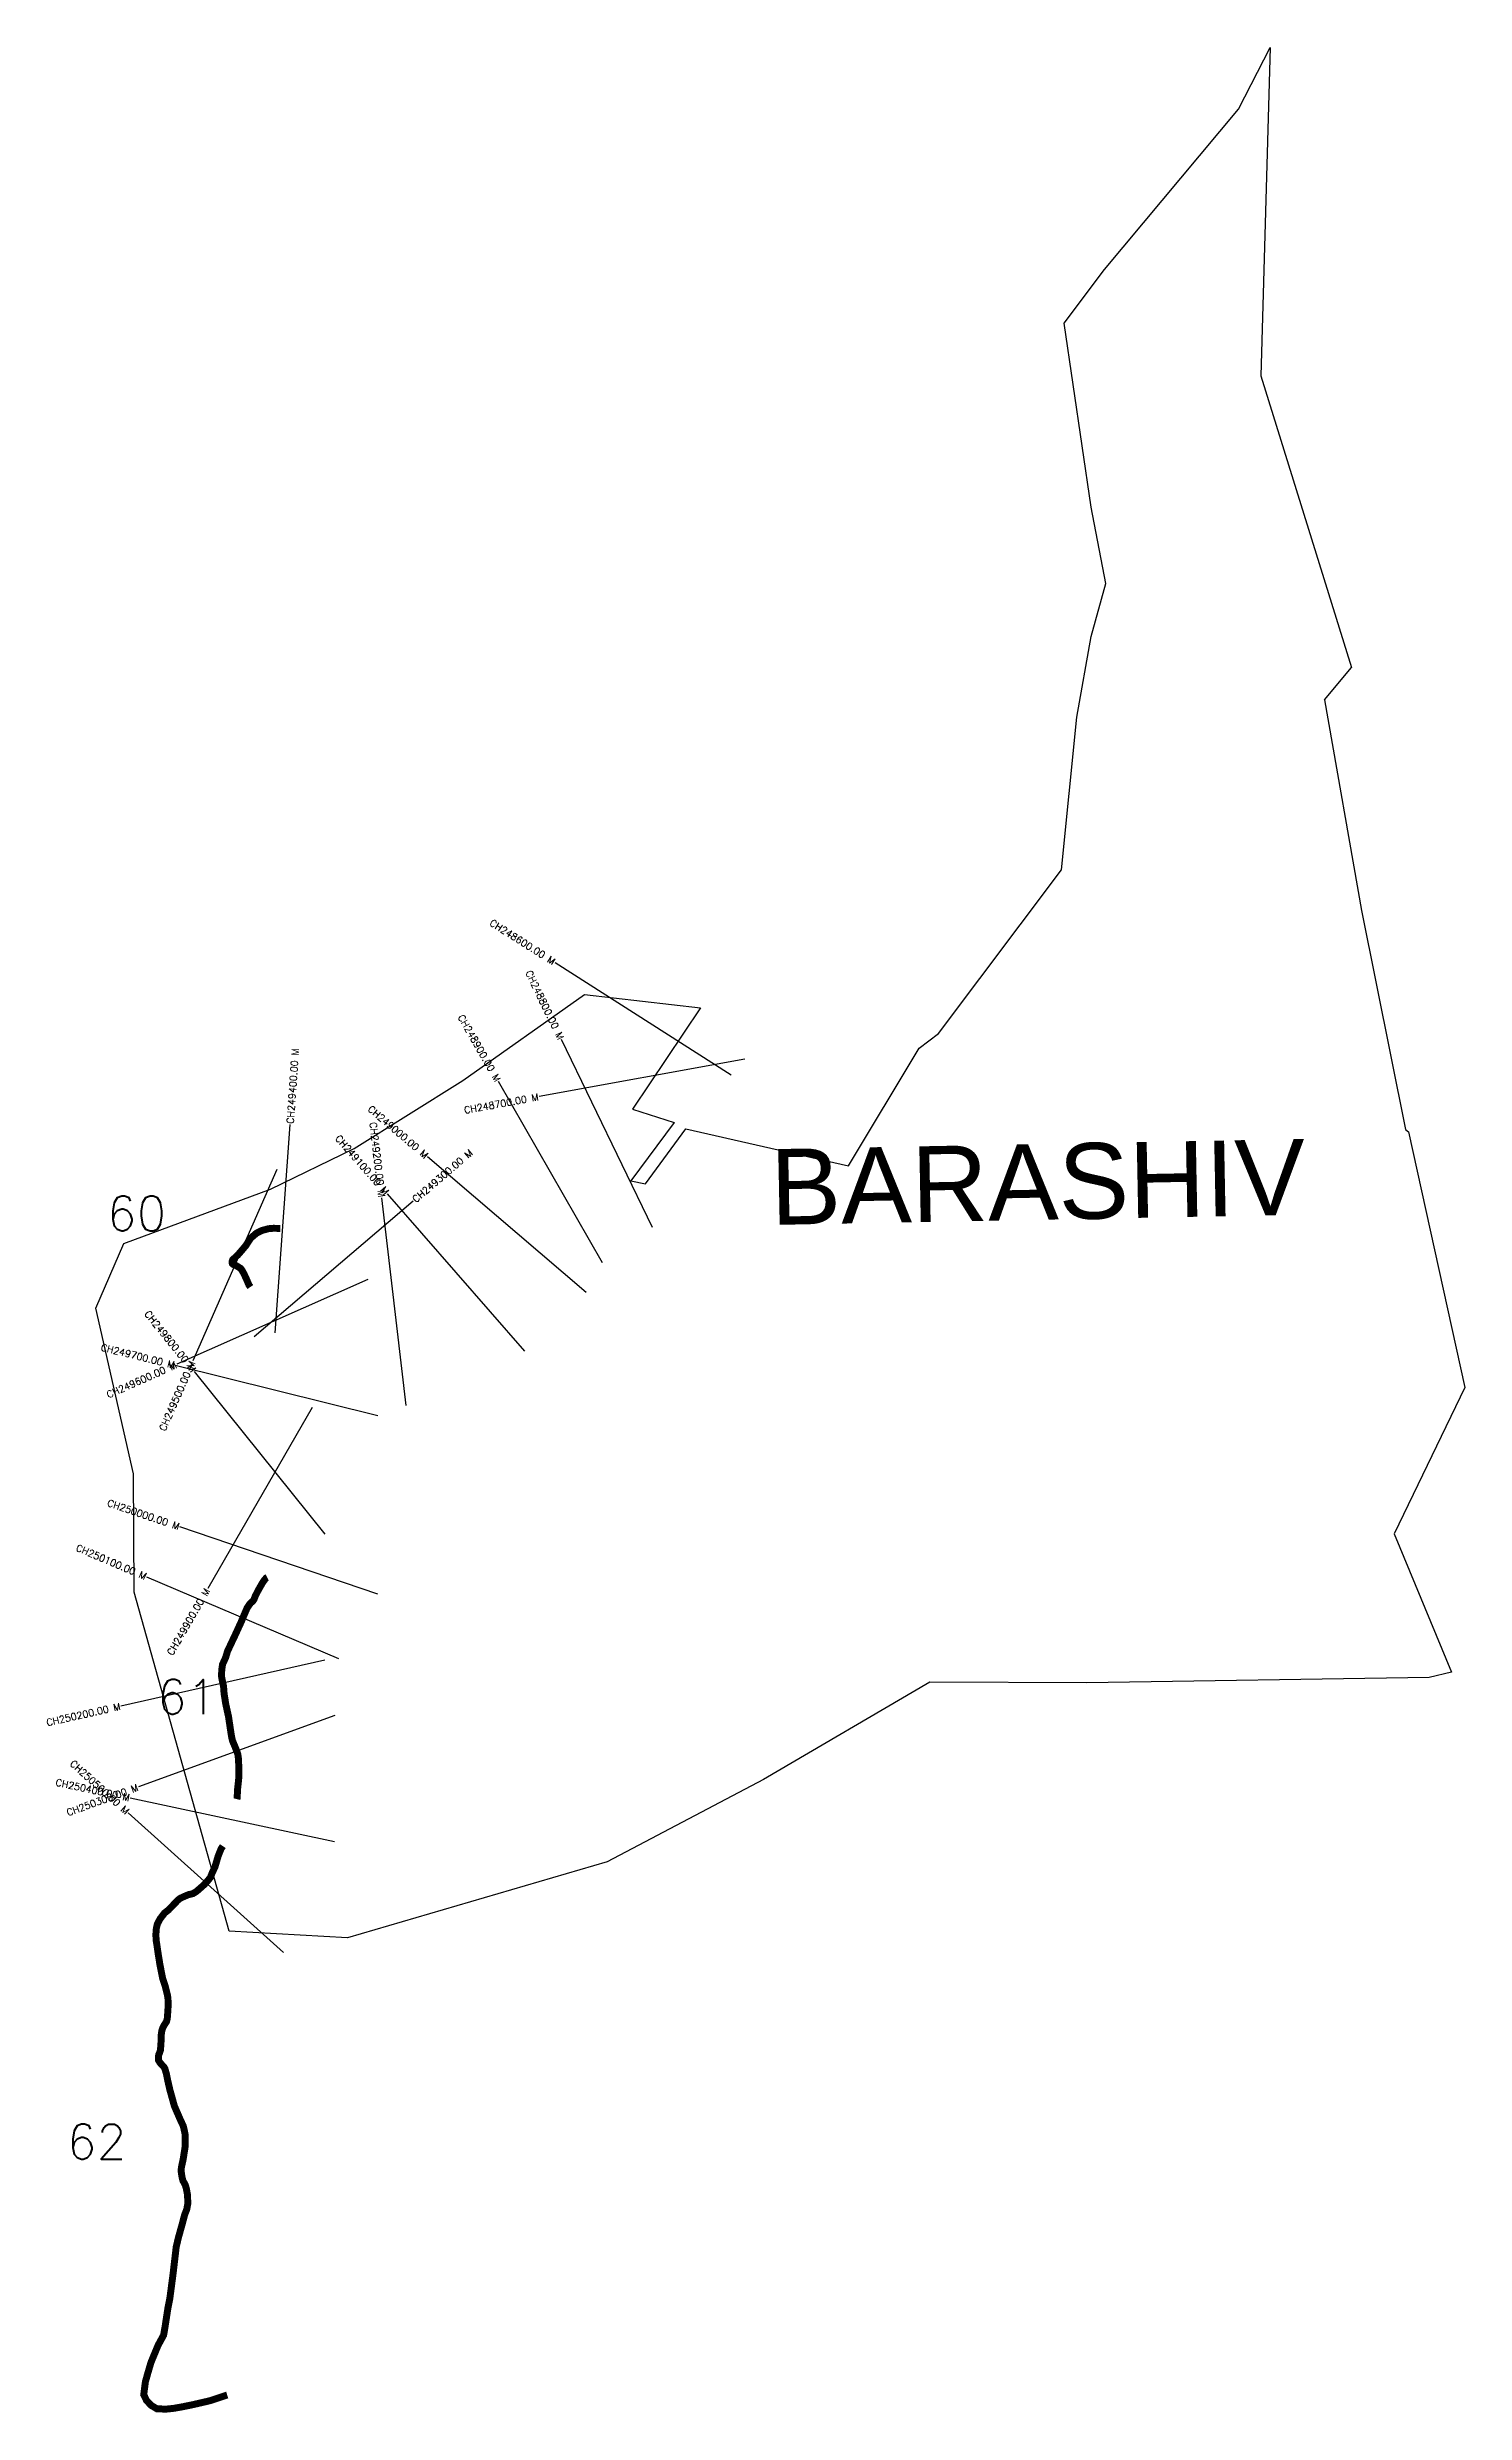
# Model space of a CAD drawing. Header units: metres. Extents: x 277526 to 279562, y 2042089 to 2045486.
import ezdxf
from ezdxf.enums import TextEntityAlignment as Align

# ---------------------------------------------------------------- set-up
doc = ezdxf.new("R2010")
doc.units = ezdxf.units.M
for name, color, linetype in [('CS', 134, 'Continuous'), ('CSMark', 6, 'Continuous'), ('UNPROTECTED', 10, 'Continuous'), ('village', 3, 'Continuous'), ('VILLAGE NAME', 250, 'Continuous')]:
    doc.layers.add(name, color=color, linetype=linetype)
doc.styles.get("Standard").update_dxf_attribs({"font": 'simplex.shx'})

msp = doc.modelspace()

# ---------------------------------------------------------------- linework, layer by layer
at = {"color": 6, "flags": 128}
msp.add_lwpolyline([(279360.2, 2044548.7), (279399.2, 2044595)], dxfattribs=at)
at = {"layer": 'CS'}
for p, q in [((278508.1, 2044009.9), (278255.2, 2044171.2)), ((278395.2, 2043790.7), (278264.6, 2044060.7)), ((278527.6, 2044032.6), (278232.5, 2043978.8)), ((278323.5, 2043740.4), (278174.1, 2044000.5)), ((277853.4, 2043639.7), (277874.7, 2043938.9)), ((278300.1, 2043697.5), (278071.9, 2043892.2)), ((277855.6, 2043874.4), (277735, 2043599.7)), ((277823.3, 2043634.6), (278051.7, 2043829.2)), ((278041.3, 2043535.5), (278006.6, 2043833.5)), ((278212, 2043613.4), (278014.5, 2043839.3)), ((277986.3, 2043716.4), (277712.1, 2043594.6)), ((278000.7, 2043520.7), (277709.6, 2043592.9)), ((277925.3, 2043350.6), (277737.3, 2043584.4)), ((277906.5, 2043532.5), (277756.5, 2043272.7)), ((278000.7, 2043264.6), (277716.6, 2043360.9)), ((277944.9, 2043171.4), (277668.9, 2043289)), ((277924.6, 2043169.6), (277631.9, 2043103.8)), ((277939, 2043090.4), (277657.1, 2042987.8)), ((277865.5, 2042749.7), (277642.3, 2042950.3)), ((277938.7, 2042908.9), (277645.3, 2042971.7))]:
    msp.add_line(p, q, dxfattribs=at)
at = {"layer": 'UNPROTECTED', "const_width": 10, "flags": 128}
for points in [[(277860.9, 2043789.6), (277850.8, 2043789.8), (277843.8, 2043789.2), (277834.5, 2043786.7), (277826.5, 2043782.8), (277818.1, 2043775.5), (277811.1, 2043764.8), (277804.6, 2043757.1), (277800, 2043751.8), (277796.1, 2043748.1), (277792.3, 2043744.5), (277791.4, 2043741.9), (277791.7, 2043739.5), (277793.3, 2043737.9), (277798, 2043735.8), (277803.7, 2043732.2), (277805.6, 2043729.7), (277808.7, 2043724.1), (277812.4, 2043716.1), (277815.7, 2043708.4), (277817.7, 2043705.5)], [(277842, 2043288.5), (277840.6, 2043287.8), (277838.3, 2043285.3), (277834.8, 2043280.2), (277829, 2043270), (277824.8, 2043261.8), (277823, 2043257), (277821.4, 2043254.5), (277818.7, 2043252.3), (277816.6, 2043249.9), (277813, 2043244.5), (277808.4, 2043233.8), (277804.3, 2043224.1), (277795.8, 2043205.6), (277785, 2043182.7), (277782.2, 2043173.4), (277777.8, 2043163.7), (277776.6, 2043155.4), (277776.3, 2043146.3), (277777.7, 2043139), (277779.2, 2043132.4), (277780, 2043121.6), (277782.4, 2043106.6), (277786.4, 2043088.4), (277789.1, 2043070.2), (277790.5, 2043061.1), (277792, 2043054.1), (277796, 2043044.7), (277799.8, 2043034.4), (277800.7, 2043027.5), (277801.2, 2043013.2), (277801, 2042999.6), (277799.4, 2042984.7), (277798.7, 2042971.3), (277798.4, 2042970.1)], [(277778.2, 2042902.7), (277775.7, 2042898.9), (277771.6, 2042888.7), (277766.9, 2042872.9), (277762.6, 2042863.6), (277760.3, 2042857.7), (277756.2, 2042852.6), (277751.4, 2042847.3), (277745.4, 2042842), (277740.5, 2042837.7), (277735.3, 2042834.5), (277728.6, 2042832.9), (277722.3, 2042830.2), (277717, 2042827.7), (277713.6, 2042825.1), (277706.6, 2042817.7), (277700.2, 2042811.1), (277694.4, 2042806.5), (277688.2, 2042798.4), (277684.2, 2042791), (277682.7, 2042784.5), (277682, 2042775), (277682.6, 2042766.4), (277683.7, 2042759.4), (277685, 2042750.3), (277687.8, 2042732.7), (277691.7, 2042713), (277695.5, 2042701.5), (277698.6, 2042689.1), (277699.4, 2042683.8), (277699.7, 2042674.7), (277699.3, 2042667), (277698.4, 2042654.8), (277697.3, 2042650.8), (277694, 2042645.6), (277692, 2042642), (277690.5, 2042637.2), (277689.6, 2042630.8), (277689.5, 2042622.2), (277689.1, 2042616.1), (277688.6, 2042609.9), (277687.3, 2042605.6), (277686.2, 2042603.4), (277685.6, 2042600.4), (277685.9, 2042595.1), (277687.9, 2042591.7), (277690.6, 2042588.7), (277693.2, 2042586.1), (277695, 2042583.1), (277697.2, 2042575.4), (277699.3, 2042565), (277702.5, 2042551.3), (277705, 2042542.5), (277708.5, 2042529.7), (277717.6, 2042508.8), (277721.3, 2042501), (277722.6, 2042495.7), (277724, 2042488.8), (277724.2, 2042479.2), (277723.9, 2042470), (277721.2, 2042452.9), (277718.6, 2042440.9), (277718.4, 2042435.1), (277719.6, 2042427.5), (277720.9, 2042422.2), (277724.4, 2042416), (277725.9, 2042410.2), (277727.5, 2042401.9), (277727.9, 2042389.3), (277726.4, 2042381.1), (277723.3, 2042373.3), (277720.6, 2042362.7), (277714.6, 2042341.3), (277711.2, 2042327), (277710, 2042316.5), (277706.5, 2042286.6), (277702, 2042252.6), (277699.3, 2042239.2), (277695.5, 2042214.3), (277693.2, 2042200.6), (277685.2, 2042185.9), (277675, 2042161.3), (277670.7, 2042146.7), (277667, 2042133.6), (277664.6, 2042115), (277668.7, 2042106.5), (277675.5, 2042099.5), (277683.4, 2042094.8), (277696.2, 2042094.2), (277707.8, 2042095.4), (277719.7, 2042097.5), (277734.4, 2042100.5), (277747.5, 2042103.5), (277759.5, 2042106.3), (277784.5, 2042114.5)]]:
    msp.add_lwpolyline(points, dxfattribs=at)
at = {"layer": 'village', "color": 6}
for points in [[(279561.5, 2043561.2, 0), (279460.1, 2043351.3, 0), (279542.6, 2043152.3, 0), (279510.7, 2043144.9, 0), (279018.9, 2043137, 0), (278793.4, 2043138, 0), (278554.4, 2042998.1, 0), (278329.9, 2042880.2, 0), (277957.1, 2042770.8, 0), (277787.1, 2042780.6, 0), (277650.7, 2043267.2, 0), (277650, 2043437.1, 0), (277595.6, 2043674.9, 0), (277635.8, 2043768, 0), (277846.5, 2043845.8, 0), (277966.9, 2043904.5, 0), (278122.8, 2044001.9, 0), (278297.7, 2044125.4, 0), (278464.3, 2044106.4, 0), (278366.6, 2043960.7, 0), (278426.3, 2043941.5, 0), (278364.1, 2043857.9, 0), (278385, 2043853.8, 0), (278443, 2043932.8, 0), (278676.6, 2043879.6, 0), (278778, 2044048.3, 0), (278806, 2044069.5, 0), (278982.3, 2044304.5, 0), (279004.5, 2044523.6, 0), (279025.1, 2044639.6, 0), (279046, 2044715.4, 0), (279025.3, 2044825.3, 0), (278986.2, 2045089.5, 0), (279044.3, 2045166.3, 0), (279236.9, 2045396.6, 0), (279282.4, 2045485.5, 0), (279268.7, 2045013.6, 0), (279399.2, 2044595, 0)], [(279360.2, 2044548.7, 0), (279413.4, 2044246.3, 0), (279476.7, 2043931.7, 0), (279480.9, 2043928.5, 0), (279561.5, 2043561.2, 0)]]:
    msp.add_polyline3d(points, dxfattribs=at)

# ---------------------------------------------------------------- texts
at = {"char_height": 50, "attachment_point": 1}
for s, width, insert in [('60', 212.287, (277611.5, 2043836.1)), ('61', 92.414, (277683.5, 2043142)), ('62', 70.183, (277554, 2042503.3))]:
    msp.add_mtext_dynamic_manual_height_columns(s, width=width, gutter_width=1, heights=[0], dxfattribs=dict(at, insert=insert))
at = {"layer": 'CSMark'}
for s, rotation, p in [('CH248600.00 M', 327.4765, (278254.3, 2044171.7)), ('CH248800.00 M', 295.8206, (278264.1, 2044061.6)), ('CH248900.00 M', 299.8744, (278173.6, 2044001.4)), ('CH249000.00 M', 319.5356, (278071.1, 2043892.9)), ('CH248700.00 M', 10.332, (278231.5, 2043978.6)), ('CH249200.00 M', 276.6523, (278006.5, 2043834.5)), ('CH249100.00 M', 311.1641, (278013.9, 2043840)), ('CH249800.00 M', 308.8, (277736.7, 2043585.2)), ('CH249700.00 M', 346.0612, (277708.6, 2043593.2)), ('CH249600.00 M', 23.9373, (277711.1, 2043594.2)), ('CH249500.00 M', 66.2898, (277734.5, 2043598.8)), ('CH250000.00 M', 341.2776, (277715.6, 2043361.3)), ('CH250100.00 M', 336.9197, (277668, 2043289.4)), ('CH249900.00 M', 60.0092, (277756, 2043271.8)), ('CH250200.00 M', 12.6583, (277630.9, 2043103.6)), ('CH250500.00 M', 318.0529, (277641.6, 2042951)), ('CH250400.00 M', 347.9167, (277644.4, 2042971.9)), ('CH250300.00 M', 20.0129, (277656.2, 2042987.4))]:
    msp.add_text(s, height=10, rotation=rotation, dxfattribs=at).set_placement(p, align=Align.MIDDLE_RIGHT)
for s, rotation, p in [('CH249400.00 M', 85.9162, (277874.8, 2043939.9)), ('CH249300.00 M', 40.4252, (278052.4, 2043829.8))]:
    msp.add_text(s, height=10, rotation=rotation, dxfattribs=at).set_placement(p, align=Align.MIDDLE_LEFT)
at = {"layer": 'VILLAGE NAME', "insert": (278563.3, 2043903.3), "char_height": 108.748, "attachment_point": 1, "rotation": 1.1028}
msp.add_mtext_dynamic_manual_height_columns('{\\fArial|b0|i0|c0|p34;BARASHIV}', width=726.929, gutter_width=543.7, heights=[0], dxfattribs=at)

doc.saveas('drawing.dxf')
